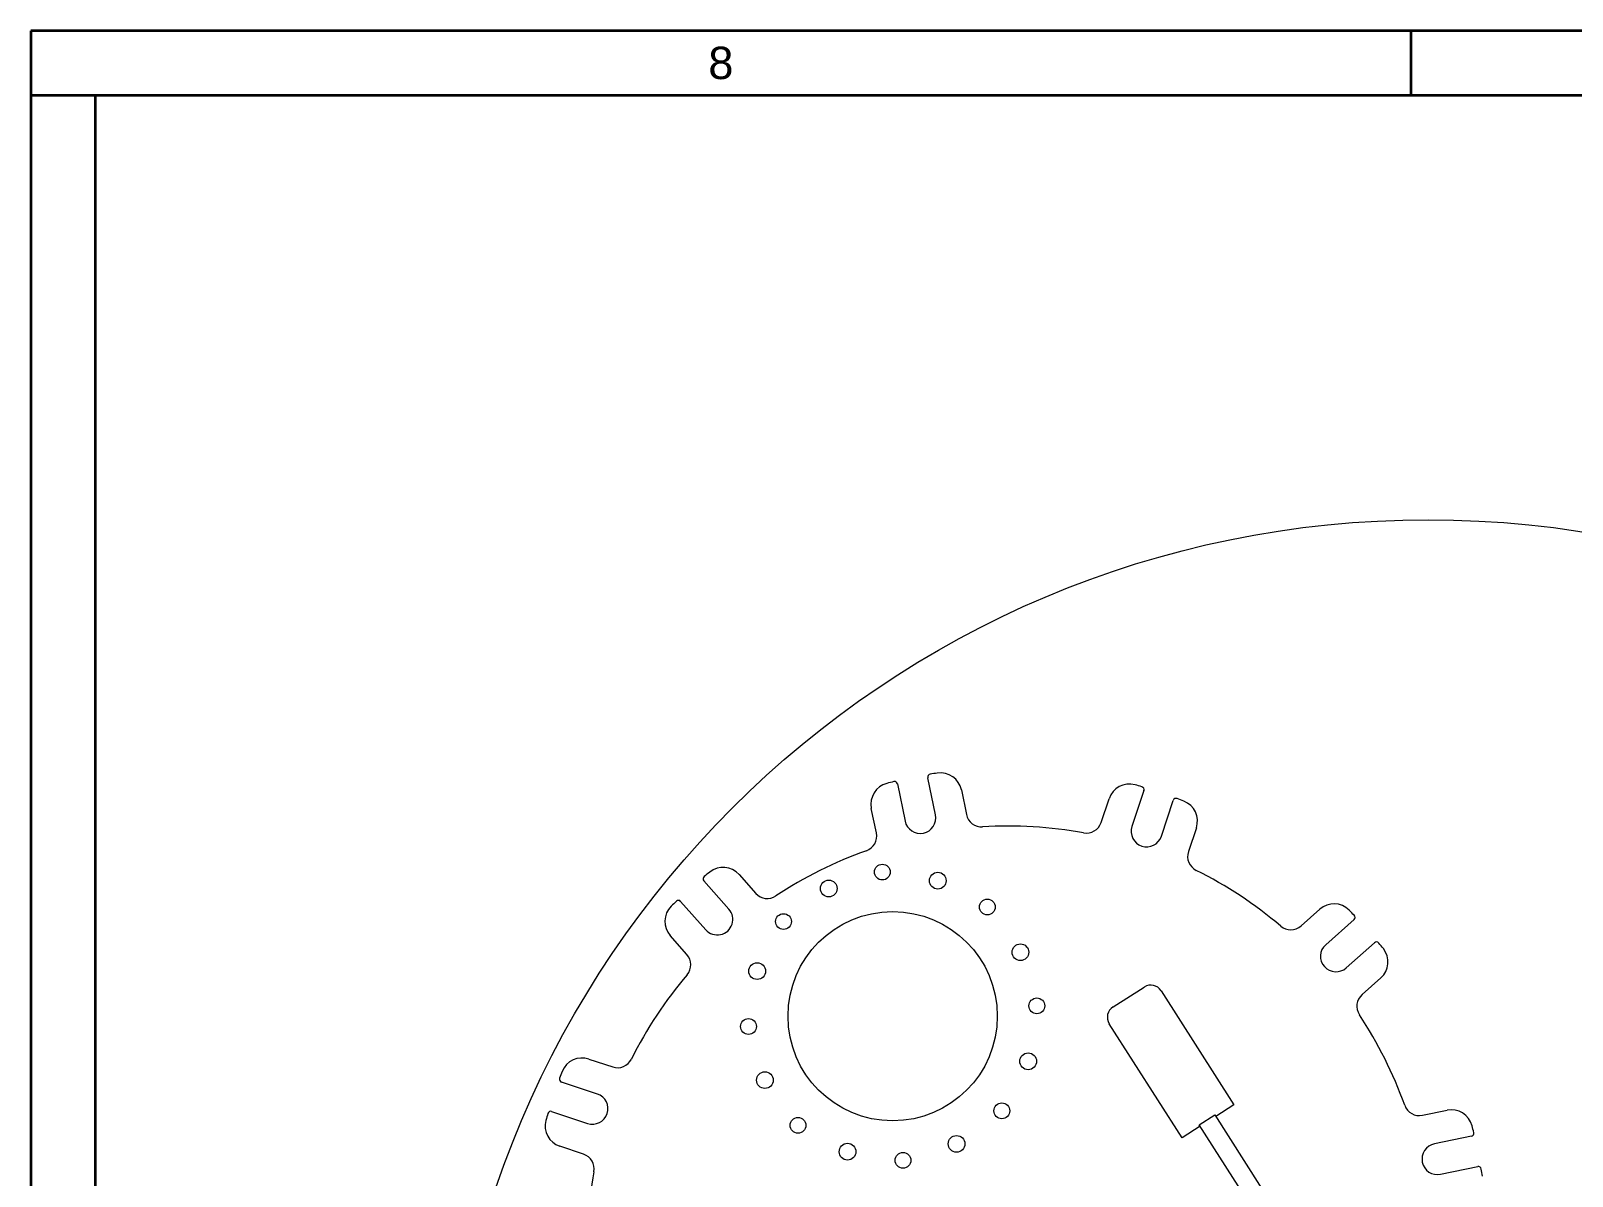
# Model space of a CAD drawing. Header units: inches. Extents: x 17 to 469, y 7 to 301.
# Drawn here: x 17.5 to 80.2, y 254.4 to 301 of the extents above; entities that cross this region are included whole.
import ezdxf

# ---------------------------------------------------------------- set-up
doc = ezdxf.new("R2010")
doc.units = ezdxf.units.IN
doc.header["$LTSCALE"] = 14
doc.header["$MEASUREMENT"] = 0
doc.layers.get('0').update_dxf_attribs({"lineweight": 25})
for name, color, linetype, lineweight in [('Border', 7, 'Continuous', 35), ('Dimension (ANSI)', 7, 'Continuous', 25), ('Visible', 7, 'Continuous', 18)]:
    doc.layers.add(name, color=color, linetype=linetype, lineweight=lineweight)
doc.styles.add('MEMCOR Medium', font='arial.ttf')
doc.styles.add('Standard A-B-C', font='arial.ttf')
doc.dimstyles.new('Default (ANSI)', dxfattribs={"dimscale": 14, "dimtxt": 0.15, "dimasz": 0.098425, "dimexe": 0.125, "dimexo": 0.0625, "dimgap": 0.031496, "dimtad": 0, "dimtih": 1, "dimtoh": 1, "dimdec": 4, "dimrnd": 1e-08, "dimzin": 3, "dimdsep": 46, "dimlunit": 5, "dimtxsty": 'MEMCOR Medium', "dimcen": 0.09, "dimdle": 0.393701, "dimclrd": 256, "dimclre": 256, "dimclrt": 256, "dimadec": 0, "dimazin": 1, "dimtfac": 0.8, "dimtofl": 0, "dimtmove": 0, "dimatfit": 3, "dimfxl": 1, "dimfrac": 1, "dimtolj": 1, "dimtzin": 4, "dimlwd": -1, "dimlwe": -1, "dimarcsym": 0})

# ---------------------------------------------------------------- blocks, each defined once
blk = doc.blocks.new('Borders 22x34_D')
at = {"layer": 'Border'}
for p, q in [((33.5, 21.5), (1.25, 21.5)), ((1.25, 21.5), (1.25, 0.5)), ((5.2578, 21.5), (5.2578, 21.3125)), ((33.3125, 21.3125), (1.25, 21.3125)), ((1.4375, 0.5), (1.4375, 21.3125))]:
    blk.add_line(p, q, dxfattribs=at)
at = {"layer": 'Border', "insert": (3.2539, 21.4062), "char_height": 0.094, "attachment_point": 5, "style": 'Standard A-B-C'}
blk.add_mtext('\\fArial|b0|i0;{\\H0.0940;8}', dxfattribs=at)
blk = doc.blocks.new('*D28')
at = {"layer": 'Defpoints', "color": 0, "transparency": 16777216}
for p in [(90.587, 277.658), (74.308, 241.12)]:
    blk.add_point(p, dxfattribs=at)
at = {"layer": 'Dimension (ANSI)', "transparency": 16777216}
for p, q in [((94.781, 287.071), (91.148, 278.917)), ((96.633, 287.071), (94.781, 287.071))]:
    blk.add_line(p, q, dxfattribs=at)
blk.add_solid([(90.938, 279.01), (91.358, 278.823), (90.587, 277.658)], dxfattribs=at)
at = {"layer": 'Dimension (ANSI)', "transparency": 16777216, "char_height": 2.1, "attachment_point": 4, "style": 'MEMCOR Medium'}
for s, insert in [('\\A1; \\fArial|b0|i0;R40 in', (115.157, 288.584)), ('\\A1;[R1016.0 mm]{\\P\\fArial|b0|i0;RADIAL CLEARANCE REQUIRED}', (97.074, 283.726))]:
    blk.add_mtext(s, dxfattribs=dict(at, insert=insert))

msp = doc.modelspace()

# ---------------------------------------------------------------- linework, layer by layer
at = {"layer": 'Visible'}
for p, q in [((52.733105, 270.378404), (53.042569, 268.869333)), ((54.276883, 269.122452), (53.967419, 270.631523)), ((55.335287, 270.133819), (55.540207, 269.134548)), ((62.753889, 270.107806), (62.267357, 268.64618)), ((61.014415, 268.808258), (61.336585, 269.776112)), ((63.462864, 268.248231), (63.949396, 269.709857)), ((51.87645, 268.383225), (51.671531, 269.382496)), ((64.885153, 268.594898), (64.562983, 267.627044)), ((45.884479, 265.286559), (44.86194, 266.438721)), ((46.295401, 266.691631), (46.972502, 265.928697)), ((43.919553, 265.602356), (44.942092, 264.450195)), ((69.140641, 264.607365), (69.903575, 265.284466)), ((71.296844, 264.863069), (70.144682, 263.84053)), ((44.175257, 263.446153), (43.498156, 264.209088)), ((70.981047, 262.898143), (72.133209, 263.920682)), ((61.498061, 261.313067), (62.762542, 262.119966)), ((61.498061, 261.313067), (62.762542, 262.119966)), ((63.453003, 261.967439), (66.411633, 257.331006)), ((63.453003, 261.967439), (66.411633, 257.331006)), ((72.386118, 262.487221), (71.623184, 261.81012)), ((64.304164, 255.986174), (61.345533, 260.622607)), ((64.304164, 255.986174), (61.345533, 260.622607)), ((40.187724, 259.190665), (41.155578, 258.868495)), ((40.534391, 257.768377), (39.072765, 258.254909)), ((38.674816, 257.059402), (40.136442, 256.57287)), ((66.411633, 257.331006), (65.674019, 256.860315)), ((66.411633, 257.331006), (65.674019, 256.860315)), ((74.077713, 256.906172), (75.076984, 257.111091)), ((65.041778, 256.456865), (64.304164, 255.986174)), ((65.041778, 256.456865), (64.304164, 255.986174)), ((65.004123, 256.515875), (65.636363, 256.919324)), ((73.336702, 243.457995), (65.004123, 256.515875)), ((65.636363, 256.919324), (74.107861, 243.643746)), ((76.072891, 256.049517), (74.56382, 255.740053)), ((39.974364, 255.319927), (39.00651, 255.642097)), ((74.81694, 254.505739), (76.326011, 254.815203))]:
    msp.add_line(p, q, dxfattribs=at)
for centre, radius in [((74.307825, 241.12041), 40), ((52.120013, 266.793664), 0.321), ((49.939722, 266.126541), 0.3405), ((54.372908, 266.443495), 0.3405), ((48.09897, 264.781048), 0.321), ((52.5389, 260.933596), 4.255), ((56.386352, 265.373526), 0.321), ((57.731846, 263.532773), 0.3405), ((47.029045, 262.767738), 0.3405), ((58.398968, 261.352482), 0.321), ((46.678832, 260.514709), 0.321), ((58.04871, 259.099543), 0.3405), ((47.345954, 258.334418), 0.3405), ((56.97883, 257.086144), 0.321), ((48.691448, 256.493666), 0.321), ((50.704847, 255.423786), 0.3405), ((55.138078, 255.74065), 0.3405), ((52.957787, 255.073527), 0.321)]:
    msp.add_circle(centre, radius, dxfattribs=at)
for centre, radius, start, end in [((54.084973, 270.65563), 0.12, 99.3698933, 191.58892165), ((57.238555, 251.544067), 19.49, 98.51033098, 99.3698933), ((54.483023, 269.959046), 0.87, 11.58892165, 98.51033098), ((52.523795, 269.557269), 0.87, 104.66751233, 191.58892165), ((57.238555, 251.544067), 19.49, 103.80795001, 104.66751233), ((52.615552, 270.354297), 0.12, 11.58892165, 103.80795001), ((62.162054, 269.501338), 0.87, 74.66751233, 161.58892165), ((57.238555, 251.544067), 19.49, 73.80795001, 74.66751233), ((62.640032, 270.145706), 0.12, 341.58892165, 73.80795001), ((64.063254, 269.671957), 0.12, 69.3698933, 161.58892165), ((57.238555, 251.544067), 19.49, 68.51033098, 69.3698933), ((64.059684, 268.869673), 0.87, 341.58892165, 68.51033098), ((53.659726, 268.995893), 0.63, 191.58892165, 11.58892165), ((56.157364, 269.261108), 0.63, 191.58892165, 273.49217188), ((51.259293, 268.256665), 0.63, 289.68567142, 11.58892165), ((57.238555, 251.544067), 17.12, 79.68567142, 93.49217188), ((60.416661, 269.007233), 0.63, 259.68567142, 341.58892165), ((62.865111, 268.447206), 0.63, 161.58892165, 341.58892045), ((57.238555, 251.544067), 17.12, 109.68567142, 123.49217188), ((65.160736, 267.42807), 0.63, 161.58892165, 243.49217188), ((45.644705, 266.114141), 0.87, 41.58892165, 128.51033098), ((44.951692, 266.518375), 0.12, 129.3698933, 221.58892165), ((57.238555, 251.544067), 19.49, 128.51033098, 129.3698933), ((57.238555, 251.544067), 17.12, 49.68567142, 63.49217188), ((47.443696, 266.346879), 0.63, 221.58892165, 303.49217188), ((44.148852, 264.786578), 0.87, 134.66751233, 221.58892165), ((57.238555, 251.544067), 19.49, 133.80795001, 134.66751233), ((43.829802, 265.522703), 0.12, 41.58892165, 133.80795001), ((45.413285, 264.868377), 0.63, 221.58892165, 41.58892165), ((70.481065, 264.63377), 0.87, 44.66751233, 131.58892165), ((57.238555, 251.544067), 19.49, 43.80795001, 44.66751233), ((68.722459, 265.078559), 0.63, 229.68567142, 311.58892165), ((71.21719, 264.95282), 0.12, 311.58892165, 43.80795001), ((70.562865, 263.369337), 0.63, 131.58892165, 311.58892165), ((72.212862, 263.830931), 0.12, 39.3698933, 131.58892165), ((57.238555, 251.544067), 19.49, 38.51033098, 39.3698933), ((43.704063, 263.027971), 0.63, 319.68567142, 41.58892165), ((71.808628, 263.137917), 0.87, 311.58892165, 38.51033098), ((57.238555, 251.544067), 17.12, 139.68567142, 153.49217188), ((63.031509, 261.698472), 0.5, 32.54302552, 122.54302552), ((63.031509, 261.698472), 0.5, 32.54302552, 122.54302552), ((72.041367, 261.338926), 0.63, 131.58892165, 213.49217188), ((61.767027, 260.891573), 0.5, 122.54302552, 212.54302552), ((61.767027, 260.891573), 0.5, 122.54302552, 212.54302552), ((57.238555, 251.544067), 17.12, 19.68567142, 33.49217188), ((39.91295, 258.365196), 0.87, 71.58892165, 158.51033098), ((41.354552, 259.466249), 0.63, 251.58892165, 333.49217188), ((39.110665, 258.368766), 0.12, 159.3698933, 251.58892165), ((57.238555, 251.544067), 19.49, 158.51033098, 159.3698933), ((40.335416, 257.170623), 0.63, 251.58892165, 71.58892165), ((57.238555, 251.544067), 19.49, 163.80795001, 164.66751233), ((38.636917, 256.945544), 0.12, 71.58892165, 163.80795001), ((73.951153, 257.523329), 0.63, 199.68567142, 281.58892165), ((75.251757, 256.258827), 0.87, 14.66751233, 101.58892165), ((39.281285, 256.467566), 0.87, 164.66751233, 251.58892165), ((57.238555, 251.544067), 19.49, 13.80795001, 14.66751233), ((74.69038, 255.122896), 0.63, 101.58892165, 281.58892165), ((76.048785, 256.16707), 0.12, 281.58892165, 13.80795001), ((39.77539, 254.722174), 0.63, 349.68567142, 71.58892165), ((57.238555, 251.544067), 17.12, 169.68567142, 183.49217188), ((76.350117, 254.697649), 0.12, 9.3698933, 101.58892165), ((57.238555, 251.544067), 19.49, 8.51033098, 9.3698933)]:
    msp.add_arc(centre, radius, start, end, dxfattribs=at)

# ---------------------------------------------------------------- block references
at = {"xscale": 14, "yscale": 14, "zscale": 14}
msp.add_blockref('Borders 22x34_D', (0, 0), dxfattribs=at)

# ---------------------------------------------------------------- dimensions: what is measured, and where the dimension line sits
at = {"layer": 'Dimension (ANSI)'}
dim = msp.add_radius_dim(center=(74.307825, 241.12041), mpoint=(90.587013, 277.657898), text=' \\fArial|b0|i0;<> in\\X[R1016.0 mm]{\\P\\fArial|b0|i0;RADIAL CLEARANCE REQUIRED}', dimstyle='Default (ANSI)', override={"dimgap": 0.031496, "dimdec": 4, "dimlfac": 1, "dimpost": '', "dimcen": 0, "dimtol": 0, "dimlim": 0, "dimtp": 0, "dimtm": 0, "dimtdec": 2}, dxfattribs=at)
dim.commit()
dim.dimension.update_dxf_attribs({"geometry": '*D28', "text_midpoint": (119.703422, 287.071084), "dimtype": 164})

doc.saveas('drawing.dxf')
